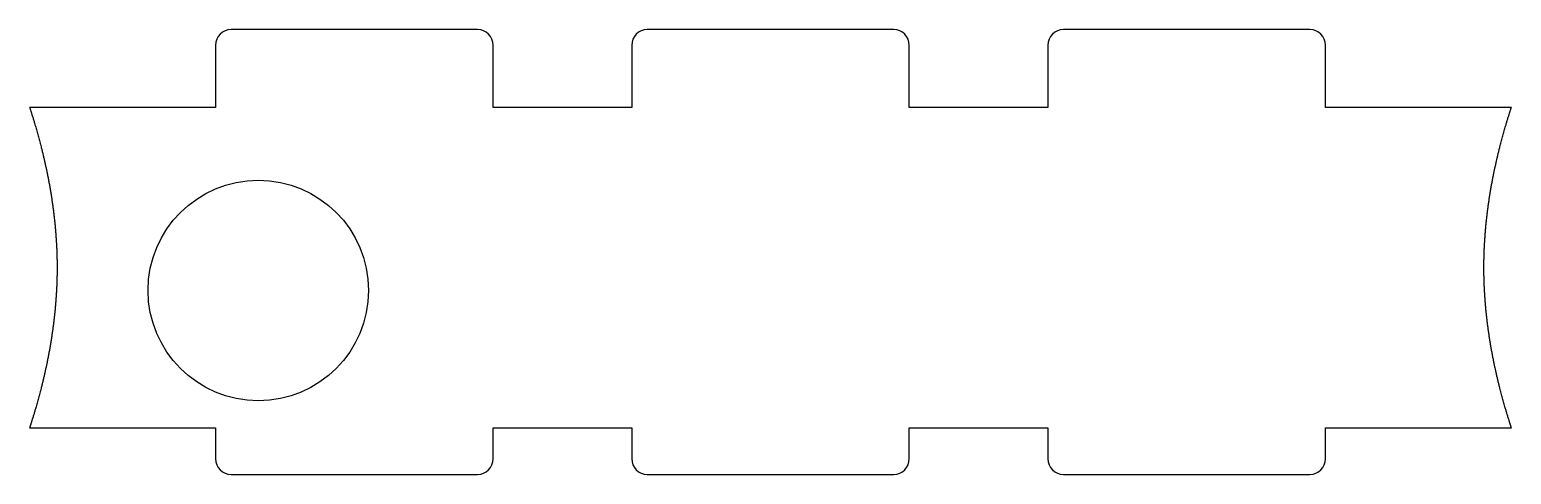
# Model space of a CAD drawing. Header units: millimetres. Extents: x -81 to 81, y -5 to 44.
import ezdxf

# ---------------------------------------------------------------- set-up
doc = ezdxf.new("R2010")
doc.units = ezdxf.units.MM
doc.layers.get('0').update_dxf_attribs({"linetype": 'CONTINUOUS'})

msp = doc.modelspace()

# ---------------------------------------------------------------- linework, layer by layer
for p, q in [((-32.03, 43.5), (-58.97, 43.5)), ((13.47, 43.5), (-13.47, 43.5)), ((58.97, 43.5), (32.03, 43.5)), ((-60.67, 41.8), (-60.67, 35)), ((-30.33, 35), (-30.33, 41.8)), ((-15.17, 41.8), (-15.17, 35)), ((15.17, 35), (15.17, 41.8)), ((30.33, 41.8), (30.33, 35)), ((60.67, 35), (60.67, 41.8)), ((-60.67, 35), (-81, 35)), ((-15.17, 35), (-30.33, 35)), ((30.33, 35), (15.17, 35)), ((81, 35), (60.67, 35)), ((-81, 0), (-60.67, 0)), ((-60.67, 0), (-60.67, -3.4)), ((-30.33, -3.4), (-30.33, 0)), ((-30.33, 0), (-15.17, 0)), ((-15.17, 0), (-15.17, -3.4)), ((15.17, -3.4), (15.17, 0)), ((15.17, 0), (30.33, 0)), ((30.33, 0), (30.33, -3.4)), ((60.67, -3.4), (60.67, 0)), ((60.67, 0), (81, 0)), ((-58.97, -5.1), (-32.03, -5.1)), ((-13.47, -5.1), (13.47, -5.1)), ((32.03, -5.1), (58.97, -5.1))]:
    msp.add_line(p, q)
msp.add_circle((-56, 15), 12.05)
for centre, start, end in [((-58.97, 41.8), 90, 180), ((-32.03, 41.8), 0, 90), ((-13.47, 41.8), 90, 180), ((13.47, 41.8), 0, 90), ((32.03, 41.8), 90, 180), ((58.97, 41.8), 0, 90), ((-58.97, -3.4), 180, 270), ((-32.03, -3.4), 270, 360), ((-13.47, -3.4), 180, 270), ((13.47, -3.4), -90, 0), ((32.03, -3.4), 180, 270), ((58.97, -3.4), -90, 0)]:
    msp.add_arc(centre, 1.7, start, end)
for points in [[(-81, 35), (-80.77, 34.3), (-80.34, 32.9), (-79.74, 30.8), (-79.07, 28), (-78.45, 24.5), (-78.07, 21), (-77.93, 17.5), (-78.07, 14), (-78.45, 10.5), (-79.07, 7), (-79.74, 4.2), (-80.34, 2.1), (-80.77, 0.7), (-81, 0)], [(81, 0), (80.77, 0.7), (80.34, 2.1), (79.74, 4.2), (79.07, 7), (78.45, 10.5), (78.07, 14), (77.93, 17.5), (78.07, 21), (78.45, 24.5), (79.07, 28), (79.74, 30.8), (80.34, 32.9), (80.77, 34.3), (81, 35)]]:
    msp.add_open_spline(points, degree=5)

doc.saveas('drawing.dxf')
